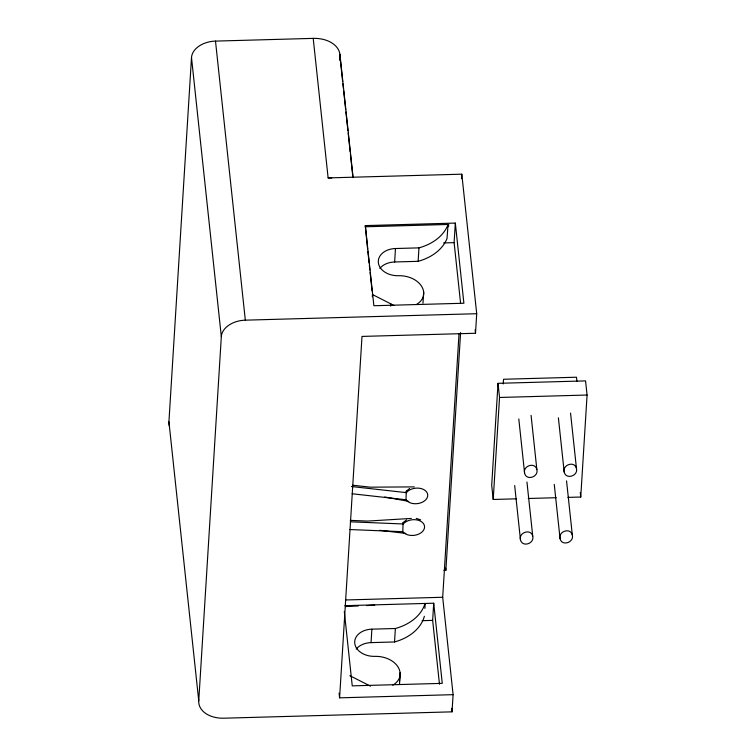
<?xml version="1.0" encoding="UTF-8"?>
<svg xmlns="http://www.w3.org/2000/svg" width="756" height="756" viewBox="0 0 756 756"><rect width="100%" height="100%" fill="white"/><g stroke="black" fill="none" stroke-linecap="round" stroke-linejoin="round"><path stroke-width="1.13" d="M459.034 333.566L442.695 597.268L453.099 694.669L452.041 711.84L223.918 718.2A26.384 17.964 -6.1 0 1 198.752 700.869L168.928 421.81L191.504 57.56A23.105 15.734 -6.1 0 1 215.498 41.098L313.211 38.376A28.114 19.136 -6.1 0 1 340.02 56.842L342.648 81.468M198.752 700.869L221.328 336.618L191.504 57.56M339.803 60.376L340.02 56.842M367.605 248.979L365.309 225.6L455.329 223.086L463.891 303.232L373.87 305.736L365.309 225.6M453.099 694.669L339.595 697.835L362.001 336.42L475.505 333.264L476.715 313.712L461.803 174.182L328.123 177.906L313.211 38.376M372.33 296.777L372.472 294.538L394.103 305.537M390.672 306.104L390.805 303.865M356.237 649.092A18.664 13.58 3.5 0 1 371.054 642.619L371.886 629.162L395.369 628.51A50.104 36.458 3.5 0 0 424.277 605.688L424.976 603.581M379.833 268.446A18.664 13.58 3.5 0 1 394.641 261.973L395.473 248.526L418.966 247.864A50.104 36.458 3.5 0 0 447.864 225.042L448.053 224.475L365.233 226.781M371.054 642.619L394.537 641.957L395.369 628.51M394.641 261.973L418.125 261.321L418.966 247.864M350.387 521.81L403.279 523.974A11.548 7.862 -6.1 0 1 420.799 521.281A11.548 7.862 -6.1 0 1 420.043 533.434A11.548 7.862 -6.1 0 1 402.797 531.714L403.099 522.538L406.615 519.892M405.991 499.763L406.284 491.183L406.426 492.638A11.434 7.777 -6.1 0 1 423.899 489.642A11.434 7.777 -6.1 0 1 423.143 501.795A11.434 7.777 -6.1 0 1 405.991 499.763L352.126 493.762M399.527 681.581L400.085 672.613A23.578 17.161 3.5 0 0 374.787 656.359A18.664 13.58 3.5 0 1 354.744 643.28A18.664 13.58 3.5 0 1 371.886 629.162M422.982 303.175L423.672 291.967A23.578 17.161 3.5 0 0 398.384 275.713A18.664 13.58 3.5 0 1 378.34 262.634A18.664 13.58 3.5 0 1 395.473 248.526M399.508 684.454L400.066 675.486M448.053 224.475L447.032 238.49A50.104 36.458 3.5 0 1 418.125 261.321M424.891 608.419L425.165 603.94M448.544 226.658L448.686 224.419M460.565 303.033L454.11 242.638L455.329 223.086M439.472 684.265L432.649 620.383L433.708 603.212L344.859 605.688M461.519 178.699L461.803 174.182M443.914 570.326L445.87 570.279L460.602 332.536M567.917 497.382L580.75 497.032L587.072 395.029L585.56 380.892L498.024 383.33L491.702 485.333L493.214 499.47L516.556 498.818M493.214 499.47L499.536 397.467L498.024 383.33M503.241 383.953L503.534 379.257L576.478 377.225L576.932 381.459M424.399 616.272L423.436 619.136A50.104 36.458 3.5 0 1 394.537 641.957M406.284 491.183L409.657 488.47M411.302 518.418L367.586 521.082L350.236 520.374M345.426 606.558L358.335 605.953M366.556 605.575L374.768 605.187M443.592 242.931L454.11 242.638M221.328 336.618A23.105 15.734 -6.1 0 1 245.322 320.166L476.715 313.712M499.536 397.467L587.072 395.029M528.227 498.497L556.236 497.713M345.568 599.971L442.695 597.268M422.122 620.676L432.649 620.383M414.307 486.892L370.289 487.176L352.721 485.229M349.905 529.54L402.797 531.714M351.398 486.514L406.426 492.638M379.625 530.306L405.792 533.424M384.728 497.004L408.779 501.379M416.291 518.408L420.648 519.854M349.896 675.703L370.516 686.183M576.469 468.493C574.721 460.536 562.266 464.694 564.193 472.065C565.942 480.022 578.387 475.864 576.469 468.493L570.553 413.107M572.339 535.106C570.591 527.149 558.145 531.307 560.064 538.678C561.812 546.635 574.258 542.477 572.339 535.106L566.546 480.873M536.873 469.599C535.116 461.642 522.67 465.79 524.588 473.171C526.337 481.128 538.792 476.97 536.873 469.599L531.071 415.365M532.744 536.212C530.986 528.255 518.54 532.404 520.459 539.775C522.207 547.741 534.662 543.583 532.744 536.212L526.941 481.978M580.287 492.676L580.75 497.032M558.391 417.832L564.193 472.065M554.261 484.445L560.064 538.678M518.796 418.937L524.588 473.171M514.666 485.55L520.459 539.775M475.127 329.739L475.505 333.264M445.634 568.125L445.87 570.279M451.663 708.325L452.041 711.84M433.708 603.212L442.269 683.358L352.249 685.862L344.311 611.528M403.128 522.547L403.279 523.974M367.851 251.313L369.098 262.993M369.353 265.337L369.854 270.005M370.1 272.34L372.094 291.032M339.935 54.337L353.09 177.452M342.903 83.812L343.404 88.499M343.659 90.843L345.662 109.611M345.908 111.954L347.911 130.712M348.166 133.056L350.17 151.814M350.425 154.167L352.929 177.613M339.094 693.139L339.595 697.835M215.498 41.098L245.322 320.166M328.123 177.906A28.114 19.136 -6.1 0 1 331.761 177.972M169.533 426.46A26.384 17.964 -6.1 0 1 168.928 421.81M423.672 291.967A20.251 14.742 3.5 0 1 416.367 304.536M400.085 672.613A20.251 14.742 3.5 0 1 392.78 685.172"/></g></svg>
